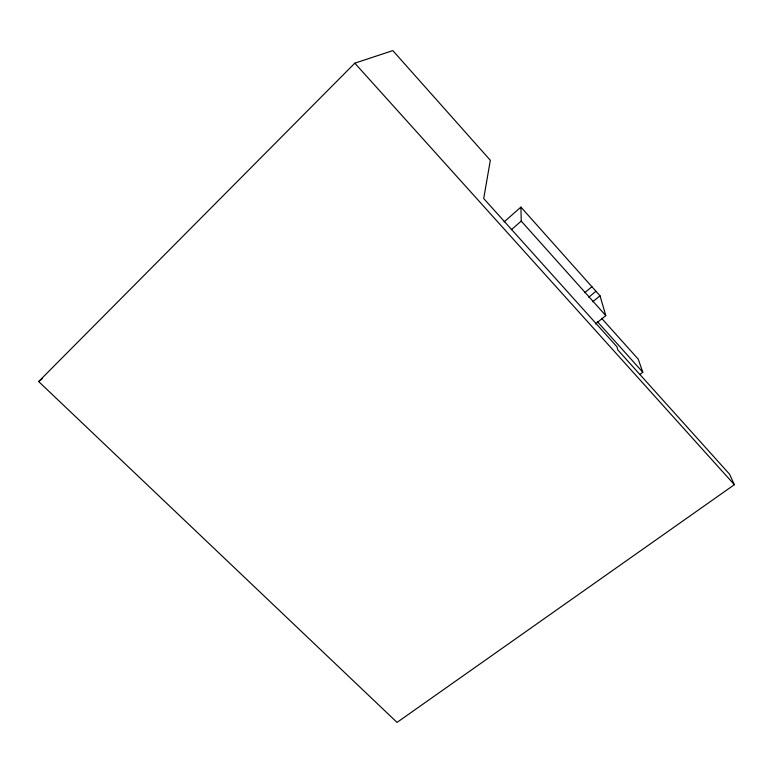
<?xml version="1.0" encoding="UTF-8"?>
<svg xmlns="http://www.w3.org/2000/svg" width="773" height="773" viewBox="0 0 773 773"><rect width="100%" height="100%" fill="white"/><g stroke="black" fill="none" stroke-linecap="round" stroke-linejoin="round"><path stroke-width="1.16" d="M38.65 381.543L354.817 63.173L392.829 50.603L490.333 160.282L483.705 198.516L616.893 346.719L617.878 350.005L729.519 474.158L734.35 484.69L397.051 722.397L38.65 381.543L42.225 378.77M504.102 221.899L520.915 207.106L600.012 295.808L605.8 315.606L595.481 323.935M511.301 229.765L521.234 221.088L520.915 207.106M584.688 292.706L591.934 286.744M588.726 297.228L595.973 291.276M592.678 301.799L600.012 295.808M639.986 374.393L642.788 372.219L638.237 359.155L601.636 318.312M354.817 63.173L734.35 484.69M597.365 321.636L642.788 372.219M521.234 221.088L605.8 315.606"/></g></svg>
